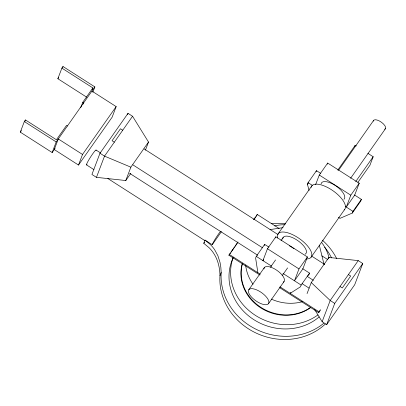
<?xml version="1.0" encoding="UTF-8"?>
<svg xmlns="http://www.w3.org/2000/svg" width="406" height="406" viewBox="0 0 406 406"><rect width="100%" height="100%" fill="white"/><g stroke="black" fill="none" stroke-linecap="round" stroke-linejoin="round"><path stroke-width="0.61" d="M325.384 324.003A61.555 55.739 20.8 0 1 256.734 333.356A61.555 55.739 20.8 0 1 219.976 275.699C219.839 267.742 217.961 259.637 213.454 252.979A34.185 30.957 20.8 0 0 209.156 247.777L203.771 243.321L205 240.108L212.226 244.732L212.328 244.442A8.83 0.842 -57.4 0 1 215.921 237.911A8.83 0.842 -57.4 0 1 220.595 231.329M55.059 148.429L52.166 152.544L20.3 132.158L24.33 121.546L25.451 119.953L56.419 139.76L66.508 125.408L67.406 125.982M24.781 121.719L25.451 119.953M86.686 97.171L57.855 78.728L61.885 68.117L63.006 66.518L94.872 86.904L92.857 92.213M62.56 67.7L63.006 66.518M52.166 152.544L56.195 141.933L94.872 86.904M80.748 107.585L82.768 102.282L92.857 87.924L61.885 68.117M83.215 104.032L83.661 102.855L82.768 102.282M92.182 89.696L92.857 87.924M82.525 154.453L58.286 138.948L54.262 149.54L78.5 165.044L82.525 154.453L116.157 106.6L91.918 91.096M116.157 106.6L112.132 117.192L78.5 165.044M99.988 153.235L91.923 174.463L96.455 177.361L104.525 156.127L132.549 116.253L128.017 113.355L99.988 153.235L104.52 156.132L130.864 167.16L148.515 142.044L132.549 116.253M127.57 114.533L128.017 113.355M96.461 177.351L125.784 180.533L130.864 167.16M145.424 150.184L148.515 142.044M219.976 275.699L221.184 272.517L220.844 267.305L220.022 262.428L217.89 255.729L214.678 249.776A34.195 30.968 20.8 0 0 210.379 244.569L205 240.108A8.83 0.842 -57.4 0 0 204.928 240.626M259.891 275.04L228.903 255.217L237.962 241.94M279.161 228.507L257.252 214.495L256.201 216.378M268.945 247.137L264.671 244.402L256.262 256.364L255.618 258.059L257.871 272.695M264.24 245.534L264.671 244.402M307.393 256.957L298.983 268.919L294.467 280.805L302.876 268.843L307.393 256.957L275.862 236.784L267.458 248.746L262.941 260.637L263.641 259.637M275.435 237.916L275.862 236.784M309.083 190.46L307.438 184.334L308.083 182.639L316.492 170.672L320.765 173.408M316.061 171.809L316.492 170.672M315.619 184.644L319.278 175.022L327.683 163.06L359.214 183.228L354.697 195.113L346.288 207.075L350.804 195.19L359.214 183.228M327.256 164.191L327.683 163.06M302.607 268.67L309.555 273.111L301.145 285.073L300.501 286.773L290.183 293.365L290.884 292.371M354.808 146.393L355.24 145.262L356.295 145.937M309.555 273.111L308.91 274.811L307.875 275.471M307.058 293.599L311.255 282.556L328.906 257.44L358.229 260.616L362.761 263.519L354.697 284.743L326.668 324.622L322.136 321.725L330.2 300.491L358.229 260.616M328.464 258.602L328.906 257.44M367.902 153.361L373.175 156.736L369.952 165.227L357.95 182.299M338.462 217.372L339.989 218.352L352.322 213.048L352.966 211.348L361.376 199.387L354.428 194.946M361.376 199.387L360.726 201.087L352.322 213.048M279.663 287.692L318.664 312.64L320.446 309.722M326.668 324.622L334.727 303.399L362.761 263.519M20.3 132.158L21.422 130.565M57.855 78.728L58.697 77.531M125.784 180.533L130.823 173.357M203.771 243.321L204.482 242.306M212.226 244.732L221.437 231.628M253.613 219.671L257.252 214.495M228.903 255.217L230.359 253.146M231.085 252.111L234.363 247.447M235.089 246.412L237.277 243.306M254.019 219.484L255.475 217.413M307.438 184.334L308.489 182.842M278.125 233.8L311.757 185.948M281.028 240.479L283.205 237.383M248.792 289.732L264.362 267.584M337.787 170.094L355.24 145.262M270.452 267.194L275.547 259.942M338.548 170.312L373.505 120.577M282.145 275.684L287.605 267.914M350.601 178.285L385.563 128.55M268.503 303.663A12.068 4.989 35.1 0 0 256.262 289.717A12.068 4.989 35.1 0 0 251.182 296.71A12.068 4.989 35.1 0 0 268.503 303.663L284.073 281.515M355.722 181.568L373.175 156.736M311.118 257.171L344.75 209.318M318.664 312.64L320.121 310.57M269.99 229.618L283.068 227.619M319.278 175.022L350.804 195.19M308.083 182.639L312.356 185.369M345.222 206.395L352.966 211.348M321.902 255.851L327.779 259.612M122.734 130.209L120.47 128.763L112.061 140.725L114.325 142.171M348.419 274.578L350.682 276.029L342.273 287.991L340.01 286.54M144.054 148.88L278.115 234.643M311.762 256.166L324.582 264.367M267.458 248.746L298.983 268.919M132.843 164.826L262.631 247.858M307.494 276.557L313.371 280.318M96.075 150.063L100.333 152.788M334.727 303.399L330.195 300.501L311.255 282.556M129.621 173.316L257.805 255.323M302.135 283.682L309.078 288.123M256.262 256.364L271.756 266.275M282.977 273.451L301.145 285.073M24.33 121.546L56.195 141.933M229.223 254.369L260.216 274.192M279.983 286.839L318.989 311.793M86.493 164.872L93.948 169.642M107.793 178.498L204.984 240.687M314.488 309.357L322.141 321.719M319.314 245.183L324.12 264.742M373.368 121.14A7.242 2.994 35.1 0 1 381.422 122.236A7.242 2.994 35.1 0 1 384.655 129.275M311.123 187.42A20.214 8.353 35.1 0 1 332.453 190.378A20.214 8.353 35.1 0 1 344.181 209.922M277.648 238.023A20.214 8.353 35.1 0 1 299.943 239.017A20.214 8.353 35.1 0 1 306.642 258.967M321.105 183.903A13.936 5.76 35.1 0 1 335.732 185.806A13.936 5.76 35.1 0 1 343.928 199.326M289.493 245.863A13.936 5.76 35.1 0 1 293.98 248.771M282.723 239.038A13.936 5.76 35.1 0 1 297.451 240.377A13.936 5.76 35.1 0 1 305.089 254.212M263.936 268.929A12.068 4.989 35.1 0 1 276.755 270.244A12.068 4.989 35.1 0 1 283.322 282.165M310.681 307.545A42.813 38.768 20.8 0 1 260.809 307.915A42.813 38.768 20.8 0 1 242.235 263.758M302.709 301.607A42.813 38.768 20.8 0 1 271.249 299.075M253.034 284.236A42.813 38.768 20.8 0 1 245.66 265.113M274.649 225.914A42.813 38.768 20.8 0 1 285.053 224.691M321.856 242.793A42.813 38.768 20.8 0 1 329.033 257.678M323.983 323.12A61.555 55.739 20.8 0 1 256.242 329.367A61.555 55.739 20.8 0 1 221.184 272.517M271.289 223.645A61.555 55.739 20.8 0 1 285.433 223.742M322.384 240.185A61.555 55.739 20.8 0 1 336.594 258.424M319.187 316.888A53.526 48.471 20.8 0 1 252.309 318.644A53.526 48.471 20.8 0 1 233.14 257.81M310.783 307.24A42.818 38.778 20.8 0 1 261.083 307.459A42.818 38.778 20.8 0 1 242.468 263.499M317.984 314.878A53.526 48.471 20.8 0 1 254.42 314.736A53.526 48.471 20.8 0 1 233.024 257.835M324.693 247.284A53.526 48.471 20.8 0 1 331.54 257.906M87.072 164.597A8.83 0.842 -57.4 0 1 90.31 157.432A8.83 0.842 -57.4 0 1 96.075 150.362"/></g></svg>
